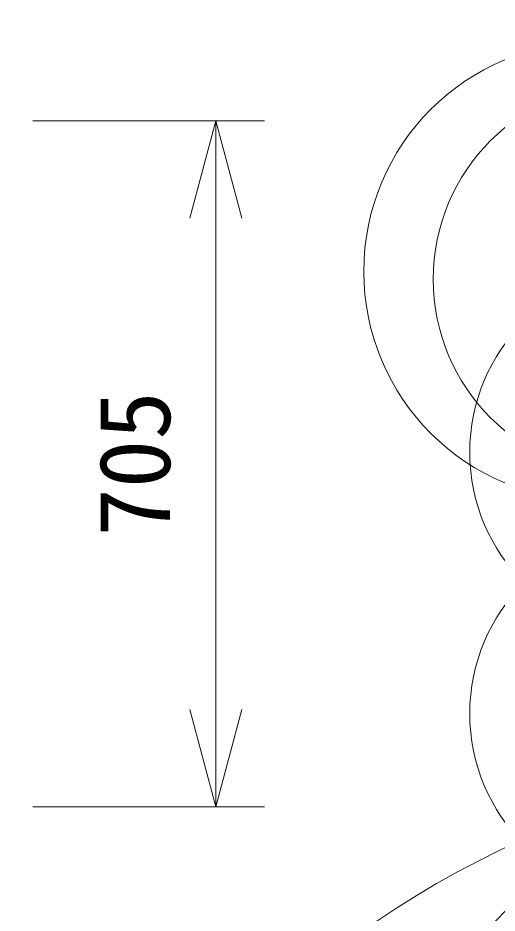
# Model space of a CAD drawing. Units: millimetres, scale not verified. Extents: x -63 to 62, y -56 to 57.
# Drawn here: x 2.52 to 14.84, y 9.74 to 32.74 of the extents above; entities that cross this region are included whole.
import ezdxf
from ezdxf.enums import TextEntityAlignment as Align

# ---------------------------------------------------------------- set-up
doc = ezdxf.new("R2010")
doc.units = ezdxf.units.MM
doc.header["$LTSCALE"] = 0.125
for name, color, linetype, lineweight in [('0-0_0', 7, 'Continuous', 18), ('0-5_SUNPO', 3, 'Continuous', 18), ('0-6_GAIKEI', 1, 'Continuous', 18)]:
    doc.layers.add(name, color=color, linetype=linetype, lineweight=lineweight)
doc.styles.add('ＭＳ ゴシック', font='')
doc.styles.get('ＭＳ ゴシック').set_extended_font_data('MS Gothic')

# ---------------------------------------------------------------- blocks, each defined once
blk = doc.blocks.new('_Open30')
at = {"layer": '0-0_0'}
blk.add_line((0, 0), (-1, 0), dxfattribs=at)
blk.add_lwpolyline([(-1, 0.26795), (0, 0), (-1, -0.26795)], dxfattribs=at)
blk = doc.blocks.new('D1')
at = {"layer": '0-5_SUNPO'}
for p, q in [((196.6854, 217.5934), (202.6405, 217.5934)), ((201.3905, 202.4684), (201.3905, 215.0934)), ((196.6854, 199.9684), (202.6405, 199.9684))]:
    blk.add_line(p, q, dxfattribs=at)
at = {"layer": '0-5_SUNPO', "xscale": 2.5, "yscale": 2.5}
for p, rotation in [((201.3905, 217.5934), 90), ((201.3905, 199.9684), 270)]:
    blk.add_blockref('_Open30', p, dxfattribs=dict(at, rotation=rotation))
at = {"layer": '0-5_SUNPO', "color": 7, "style": 'ＭＳ ゴシック'}
blk.add_text('705', height=1.833, rotation=90, dxfattribs=at).set_placement((200.7655, 206.9059), align=Align.BOTTOM_LEFT)
blk = doc.blocks.new('D3')
at = {"layer": '0-5_SUNPO'}
for p, q in [((215.0571, 218.5281), (215.0571, 224.6519)), ((221.5755, 212.3062), (221.5755, 224.6519)), ((215.0571, 223.4019), (204.6404, 223.4019)), ((219.0755, 223.4019), (217.5571, 223.4019))]:
    blk.add_line(p, q, dxfattribs=at)
at = {"layer": '0-5_SUNPO', "xscale": 2.5, "yscale": 2.5, "rotation": 180}
blk.add_blockref('_Open30', (215.0571, 223.4019), dxfattribs=at)
at = {"layer": '0-5_SUNPO', "xscale": 2.5, "yscale": 2.5}
blk.add_blockref('_Open30', (221.5755, 223.4019), dxfattribs=at)
at = {"layer": '0-5_SUNPO', "color": 7, "style": 'ＭＳ ゴシック'}
blk.add_text('216', height=1.833, dxfattribs=at).set_placement((206.7237, 224.0269), align=Align.BOTTOM_LEFT)

msp = doc.modelspace()

# ---------------------------------------------------------------- linework, layer by layer
at = {"layer": '0-6_GAIKEI'}
for centre, radius in [((17.2981, 26.23), 5.8897), ((18.2314, 26.0274), 5.0371), ((18.8756, 21.5815), 4.7433), ((18.8756, 14.864), 4.7433), ((26.0028, -11.6757), 25.556), ((24.7518, 0.0944), 13.7196)]:
    msp.add_circle(centre, radius, dxfattribs=at)

# ---------------------------------------------------------------- block references
at = {"layer": '0-5_SUNPO'}
for name in ['D3', 'D1']:
    msp.add_blockref(name, (-193.786, -187.4967), dxfattribs=at)

doc.saveas('drawing.dxf')
